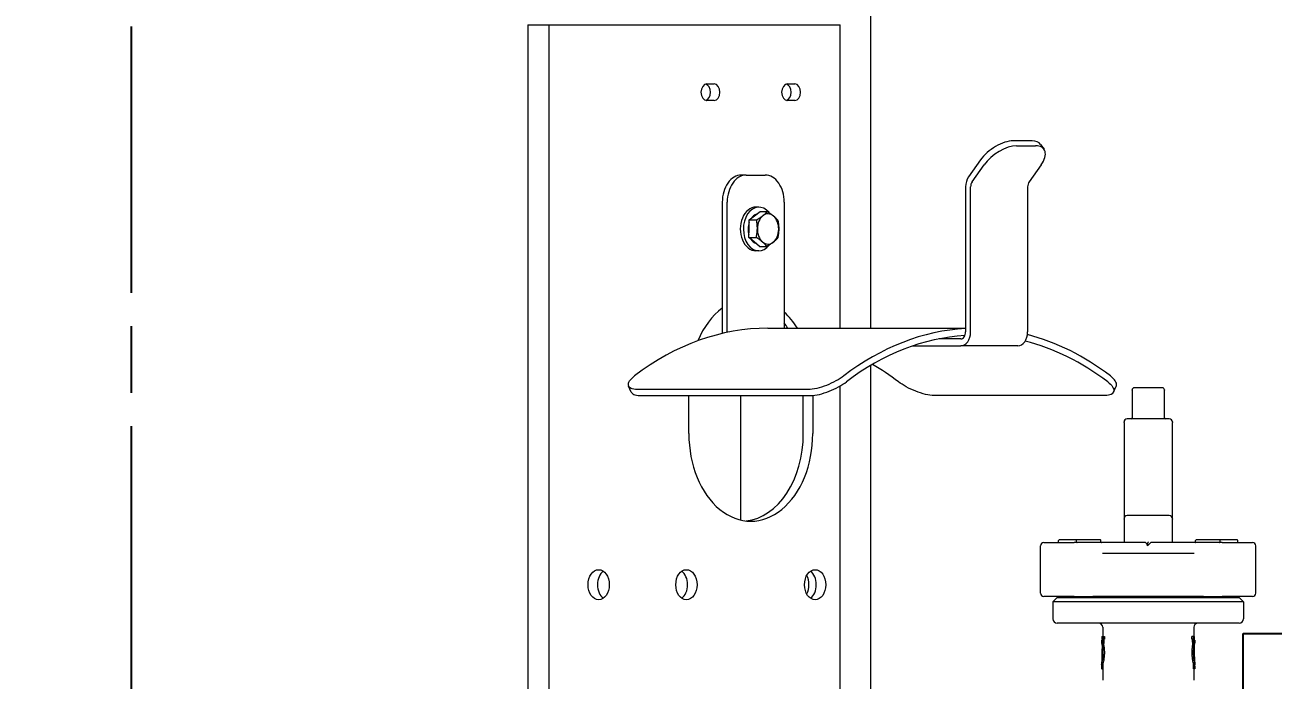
# Model space of a CAD drawing. Header units: inches. Extents: x 14 to 368, y 5 to 236.
# Drawn here: x 278.86 to 302.07, y 47.43 to 59.6 of the extents above; entities that cross this region are included whole.
import ezdxf

# ---------------------------------------------------------------- set-up
doc = ezdxf.new("R2010")
doc.units = ezdxf.units.IN
doc.header["$LTSCALE"] = 11
doc.header["$MEASUREMENT"] = 0
doc.linetypes.add('CHAIN', pattern=[0.7087, 0.4724, -0.0591, 0.1181, -0.0591])
doc.layers.add('Centerline', color=5, linetype='CHAIN', lineweight=25, true_color=0x0000ff)
doc.layers.add('Dimension (ANSI)', color=7, linetype='Continuous', lineweight=25)
doc.layers.add('Visible (ANSI)', color=7, linetype='Continuous', lineweight=50)
doc.styles.add('MEMCOR Medium', font='arial.ttf')
doc.dimstyles.new('Default (ANSI)', dxfattribs={"dimscale": 11, "dimtxt": 0.15, "dimasz": 0.098425, "dimexe": 0.125, "dimexo": 0.0625, "dimgap": 0.031496, "dimtad": 0, "dimtih": 1, "dimtoh": 1, "dimdec": 4, "dimrnd": 1e-08, "dimzin": 3, "dimdsep": 46, "dimlunit": 5, "dimtxsty": 'MEMCOR Medium', "dimcen": 0.09, "dimdle": 0.393701, "dimclrd": 256, "dimclre": 256, "dimclrt": 256, "dimadec": 0, "dimazin": 1, "dimtfac": 0.8, "dimtofl": 0, "dimtmove": 0, "dimatfit": 3, "dimfxl": 1, "dimfrac": 1, "dimtolj": 1, "dimtzin": 4, "dimlwd": -1, "dimlwe": -1, "dimarcsym": 0})

# ---------------------------------------------------------------- blocks, each defined once
blk = doc.blocks.new('*D28')
at = {"layer": 'Defpoints', "color": 0, "transparency": 16777216}
for p in [(228.48, 122.576), (280.341, 122.576), (262.91, 37.946)]:
    blk.add_point(p, dxfattribs=at)
at = {"layer": 'Dimension (ANSI)', "transparency": 16777216}
for p, q in [((279.653, 122.576), (227.105, 122.576)), ((228.48, 121.494), (228.48, 85.897)), ((228.48, 39.028), (228.48, 74.625)), ((262.223, 37.946), (227.105, 37.946))]:
    blk.add_line(p, q, dxfattribs=at)
for points in [[(228.299, 121.494), (228.66, 121.494), (228.48, 122.576)], [(228.299, 39.028), (228.66, 39.028), (228.48, 37.946)]]:
    blk.add_solid(points, dxfattribs=at)
at = {"layer": 'Dimension (ANSI)', "transparency": 16777216, "char_height": 1.65, "attachment_point": 5, "style": 'MEMCOR Medium'}
for s, insert in [('\\A1; \\fArial|b0|i0;\\H1.6500;84{\\H0.8x;\\S5#8;} in', (228.48, 81.958)), ('\\A1;[2149.6 mm]{\\P\\fArial|b0|i0;\\H1.6500;SHIPPING HEIGHT\\P\\fArial|b0|i0;\\H1.6500;REF.}', (228.48, 76.322))]:
    blk.add_mtext(s, dxfattribs=dict(at, insert=insert))
blk = doc.blocks.new('*D32')
at = {"layer": 'Defpoints', "color": 0, "transparency": 16777216}
for p in [(301.509, 42.696), (302.777, 42.696), (296.066, 37.946)]:
    blk.add_point(p, dxfattribs=at)
at = {"layer": 'Dimension (ANSI)', "transparency": 16777216}
for p, q in [((301.509, 42.696), (301.509, 48.29)), ((301.509, 48.29), (302.591, 48.29)), ((302.089, 42.696), (300.134, 42.696)), ((301.509, 39.028), (301.509, 41.613)), ((296.754, 37.946), (302.884, 37.946))]:
    blk.add_line(p, q, dxfattribs=at)
for points in [[(301.328, 41.613), (301.689, 41.613), (301.509, 42.696)], [(301.328, 39.028), (301.689, 39.028), (301.509, 37.946)]]:
    blk.add_solid(points, dxfattribs=at)
at = {"layer": 'Dimension (ANSI)', "transparency": 16777216, "char_height": 1.65, "attachment_point": 5, "style": 'MEMCOR Medium'}
for s, insert in [('\\A1; 4{\\H0.8x;\\S3#4;} in', (308.55, 49.971)), ('\\A1;[120.7 mm]', (308.55, 46.887))]:
    blk.add_mtext(s, dxfattribs=dict(at, insert=insert))

msp = doc.modelspace()

# ---------------------------------------------------------------- linework, layer by layer
at = {"layer": 'Centerline', "linetype": 'CHAIN', "ltscale": 0.952448}
msp.add_line((280.840911, 39.766936), (280.840911, 122.713456), dxfattribs=at)
at = {"layer": 'Visible (ANSI)', "linetype": 'Continuous', "lineweight": 18}
for p, q in [((294.591166, 53.962337), (294.591166, 61.822488)), ((288.213026, 59.59551), (288.599607, 59.59551)), ((288.213026, 59.59551), (288.213026, 46.57051)), ((288.599607, 59.59551), (289.92521, 59.59551)), ((288.599607, 59.59551), (288.599607, 46.57051)), ((289.92521, 59.59551), (290.901017, 59.59551)), ((290.901017, 59.59551), (293.814297, 59.59551)), ((293.814297, 59.59551), (294.016393, 59.59551)), ((294.016393, 53.962337), (294.016393, 59.59551)), ((291.540949, 58.50051), (291.675299, 58.50051)), ((293.040015, 58.50051), (293.174365, 58.50051)), ((291.675299, 58.19051), (291.540949, 58.19051)), ((293.174365, 58.19051), (293.040015, 58.19051)), ((297.586245, 57.442138), (297.232691, 57.442138)), ((297.297691, 57.350215), (297.651245, 57.350215)), ((297.744493, 57.37726), (297.809493, 57.285336)), ((296.629138, 57.088585), (296.405895, 56.772871)), ((296.470895, 56.680947), (296.694138, 56.996661)), ((297.754798, 56.996661), (297.531555, 56.680947)), ((292.272804, 56.80551), (292.18088, 56.80551)), ((292.272804, 56.80551), (292.626358, 56.80551)), ((296.352047, 56.589023), (296.352047, 53.892537)), ((296.443971, 53.892537), (296.443971, 56.589023)), ((297.504631, 56.589023), (297.504631, 53.892537)), ((291.827327, 56.30551), (291.827327, 53.892537)), ((291.919251, 53.892537), (291.919251, 56.30551)), ((292.506149, 56.21151), (292.449581, 56.21151)), ((292.979911, 56.30551), (292.979911, 53.962337)), ((292.325181, 55.811719), (292.327716, 55.973915)), ((292.327716, 55.973915), (292.428308, 56.051908)), ((292.327716, 55.973915), (292.464118, 55.973915)), ((292.428308, 56.051908), (292.528899, 56.129902)), ((292.528899, 56.129902), (292.665301, 56.129902)), ((292.322647, 55.649523), (292.325181, 55.811719)), ((292.322647, 55.649523), (292.459049, 55.649523)), ((292.420704, 55.565321), (292.322647, 55.649523)), ((292.518761, 55.481119), (292.420704, 55.565321)), ((292.518761, 55.481119), (292.655163, 55.481119)), ((292.506149, 55.39951), (292.449581, 55.39951)), ((292.674441, 53.962337), (296.352047, 53.962337)), ((295.369128, 53.632537), (296.260123, 53.632537)), ((296.260123, 53.762537), (295.854362, 53.762537)), ((297.320783, 53.632537), (296.260123, 53.632537)), ((294.591166, 46.57051), (294.591166, 53.273443)), ((290.136036, 52.77513), (290.086926, 52.885043)), ((293.426168, 52.822725), (290.244188, 52.822725)), ((290.293292, 52.712827), (293.475272, 52.712827)), ((291.205073, 52.00551), (291.205073, 52.712827)), ((292.169523, 50.397371), (292.169523, 52.712827)), ((293.333464, 52.00551), (293.333464, 52.712827)), ((293.510241, 52.714037), (293.510241, 52.00551)), ((294.016393, 38.69551), (294.016393, 52.887637)), ((298.944678, 52.712827), (295.762697, 52.712827)), ((299.101933, 52.77513), (299.151043, 52.885043)), ((299.446411, 52.809674), (299.446411, 52.814353)), ((299.446411, 52.809674), (299.446411, 52.299353)), ((300.006411, 52.854353), (299.486411, 52.854353)), ((300.046411, 52.814353), (300.046411, 52.809674)), ((300.046411, 52.299353), (300.046411, 52.809674)), ((299.296411, 52.208958), (299.296411, 52.219353)), ((299.296411, 52.208958), (299.296411, 50.448939)), ((300.136411, 52.279353), (299.356411, 52.279353)), ((300.196411, 52.219353), (300.196411, 52.208958)), ((300.196411, 50.448939), (300.196411, 52.208958)), ((299.296411, 50.448939), (299.296411, 50.419353)), ((299.296411, 50.415742), (299.296411, 50.419353)), ((299.296411, 50.415742), (299.296411, 49.979353)), ((300.136411, 50.479353), (299.356411, 50.479353)), ((300.196411, 50.419353), (300.196411, 50.448939)), ((300.196411, 50.419353), (300.196411, 50.415742)), ((300.196411, 49.979353), (300.196411, 50.415742)), ((297.746411, 49.039353), (297.746411, 49.919353)), ((297.806411, 49.979353), (298.323979, 49.979353)), ((298.079893, 49.989353), (298.079893, 50.019353)), ((298.40389, 50.029353), (298.089893, 50.029353)), ((298.323979, 49.979353), (298.371638, 49.979353)), ((299.695911, 49.979353), (298.371638, 49.979353)), ((298.408543, 50.029353), (298.40389, 50.029353)), ((298.691773, 50.029353), (298.408543, 50.029353)), ((298.41389, 49.989353), (298.41389, 50.019353)), ((298.70712, 50.029353), (298.691773, 50.029353)), ((298.856347, 50.029353), (298.70712, 50.029353)), ((298.866347, 49.989353), (298.866347, 50.019353)), ((299.731717, 49.919353), (299.769185, 49.956821)), ((299.731717, 49.95115), (299.731717, 49.919353)), ((299.769185, 49.956821), (299.786937, 49.974573)), ((301.121184, 49.979353), (299.796911, 49.979353)), ((300.626475, 49.989353), (300.626475, 50.019353)), ((300.785701, 50.029353), (300.636475, 50.029353)), ((300.801048, 50.029353), (300.785701, 50.029353)), ((301.084279, 50.029353), (300.801048, 50.029353)), ((301.078932, 50.019353), (301.078932, 49.989353)), ((301.088932, 50.029353), (301.084279, 50.029353)), ((301.402929, 50.029353), (301.088932, 50.029353)), ((301.121184, 49.979353), (301.168842, 49.979353)), ((301.168842, 49.979353), (301.686411, 49.979353)), ((301.412929, 49.989353), (301.412929, 50.019353)), ((301.746411, 49.039353), (301.746411, 49.919353)), ((298.895235, 49.779353), (300.597586, 49.779353)), ((298.323979, 48.979353), (297.806411, 48.979353)), ((298.371638, 48.979353), (298.323979, 48.979353)), ((298.371638, 48.979353), (298.716605, 48.979353)), ((300.776217, 48.979353), (298.716605, 48.979353)), ((299.529875, 48.955353), (299.529875, 48.979353)), ((299.595251, 48.955353), (299.595251, 48.979353)), ((299.897571, 48.955353), (299.897571, 48.979353)), ((299.962946, 48.955353), (299.962946, 48.979353)), ((300.776217, 48.979353), (301.121184, 48.979353)), ((301.168842, 48.979353), (301.121184, 48.979353)), ((301.686411, 48.979353), (301.168842, 48.979353)), ((298.053651, 48.955353), (297.974911, 48.876613)), ((301.517911, 48.876613), (297.974911, 48.876613)), ((297.974911, 48.876613), (297.974911, 48.561652)), ((298.053651, 48.955353), (301.439171, 48.955353)), ((301.439171, 48.955353), (301.517911, 48.876613)), ((301.517911, 48.876613), (301.517911, 48.561652)), ((301.439171, 48.482912), (298.053651, 48.482912)), ((298.899954, 48.404172), (298.899954, 48.232518)), ((300.592868, 48.404172), (300.592868, 48.232518)), ((298.879875, 48.163227), (298.879875, 48.115983)), ((298.879875, 48.163227), (298.891609, 48.163227)), ((298.886179, 48.232518), (298.886179, 48.18488)), ((298.886179, 48.232518), (298.913254, 48.232518)), ((298.892434, 48.18488), (298.886179, 48.18488)), ((298.897302, 48.083179), (298.917803, 48.083179)), ((298.913254, 48.18488), (298.902293, 48.18488)), ((298.913254, 48.18488), (298.913254, 48.232518)), ((298.913254, 48.232518), (298.934158, 48.232518)), ((298.913254, 48.18488), (298.934158, 48.18488)), ((298.934158, 48.232518), (298.934158, 48.18488)), ((300.579567, 48.232518), (300.558664, 48.232518)), ((300.558664, 48.18488), (300.558664, 48.232518)), ((300.579567, 48.18488), (300.558664, 48.18488)), ((300.575019, 48.083179), (300.59552, 48.083179)), ((300.579567, 48.232518), (300.606643, 48.232518)), ((300.579567, 48.232518), (300.579567, 48.18488)), ((300.590529, 48.18488), (300.579567, 48.18488)), ((300.606643, 48.18488), (300.600387, 48.18488)), ((300.612946, 48.163227), (300.601213, 48.163227)), ((300.606643, 48.18488), (300.606643, 48.232518)), ((300.612946, 48.163227), (300.612946, 48.115983)), ((298.879875, 47.756928), (298.879875, 47.709683)), ((298.879875, 47.709683), (298.880795, 47.709683)), ((298.879875, 47.679762), (298.88051, 47.679762)), ((298.879875, 47.679762), (298.879875, 47.632124)), ((298.88281, 47.632124), (298.879875, 47.632124)), ((298.88281, 47.632124), (298.902959, 47.632124)), ((298.905107, 47.729748), (298.884909, 47.729748)), ((298.899954, 47.632124), (298.899954, 47.425194)), ((300.607913, 47.729748), (300.587714, 47.729748)), ((300.610011, 47.632124), (300.589863, 47.632124)), ((300.592868, 47.632124), (300.592868, 47.425194)), ((300.612946, 47.632124), (300.610011, 47.632124)), ((300.612946, 47.709683), (300.612027, 47.709683)), ((300.612311, 47.679762), (300.612946, 47.679762)), ((300.612946, 47.756928), (300.612946, 47.709683)), ((300.612946, 47.679762), (300.612946, 47.632124))]:
    msp.add_line(p, q, dxfattribs=at)
for centre, radius, start, end in [((299.486411, 52.814353), 0.04, 90, 180), ((300.006411, 52.814353), 0.04, 0, 90), ((299.356411, 52.219353), 0.06, 90, 180), ((299.426411, 52.299353), 0.02, 270, 0), ((300.066411, 52.299353), 0.02, 180, 270), ((300.136411, 52.219353), 0.06, 0, 90), ((299.356411, 50.419353), 0.06, 90, 180), ((300.136411, 50.419353), 0.06, 0, 90), ((297.806411, 49.919353), 0.06, 90, 180), ((298.069893, 49.989353), 0.01, 270, 0), ((298.089893, 50.019353), 0.01, 90, 180), ((298.40389, 50.019353), 0.01, 0, 90), ((298.42389, 49.989353), 0.01, 180, 270), ((298.856347, 50.019353), 0.01, 0, 90), ((298.876347, 49.989353), 0.01, 180, 270), ((300.616475, 49.989353), 0.01, 270, 0), ((300.636475, 50.019353), 0.01, 90, 180), ((301.068932, 49.989353), 0.01, 270, 0), ((301.088932, 50.019353), 0.01, 90, 180), ((301.402929, 50.019353), 0.01, 0, 90), ((301.422929, 49.989353), 0.01, 180, 270), ((301.686411, 49.919353), 0.06, 0, 90), ((297.806411, 49.039353), 0.06, 180, 270), ((301.686411, 49.039353), 0.06, 270, 0), ((298.053651, 48.561652), 0.07874, 180, 270), ((301.439171, 48.561652), 0.07874, 270, 0), ((298.821214, 48.404172), 0.07874, 0, 90), ((300.671608, 48.404172), 0.07874, 90, 180)]:
    msp.add_arc(centre, radius, start, end, dxfattribs=at)
for centre, major_axis, ratio, start_param, end_param in [((291.540949, 58.34551), (0, -0.155), 0.707106781, 3.141592654, 6.283185307), ((291.498522, 58.34551), (0, -0.155), 0.707106781, 0.194777643, 2.946815011), ((291.675299, 58.34551), (0, 0.155), 0.707106781, 3.141592654, 6.283185307), ((293.040015, 58.34551), (0, -0.155), 0.707106781, 3.141592654, 6.283185307), ((292.997589, 58.34551), (0, -0.155), 0.707106781, 0.194777643, 2.946815011), ((293.174365, 58.34551), (0, 0.155), 0.707106781, 3.141592654, 6.283185307), ((296.982691, 57.088585), (-0.408248, -0.288675), 0.5, 3.757072362, 5.327868689), ((297.047691, 56.996661), (0.408248, 0.288675), 0.5, 0.615479709, 2.186276035), ((297.336245, 57.088585), (0.408248, 0.288675), 0.5, 0, 0.615479709), ((297.401245, 56.996661), (0.408248, 0.288675), 0.5, 5.327868689, 6.898665016), ((292.18088, 56.30551), (0, 0.5), 0.707106781, 0, 1.570796327), ((292.272804, 56.30551), (0, 0.5), 0.707106781, 0, 1.570796327), ((292.626358, 56.30551), (0, 0.5), 0.707106781, 4.71238898, 6.283185307), ((296.535895, 56.589023), (0, 0.26), 0.707106781, 0.785398163, 1.570796327), ((296.535895, 56.589023), (0, -0.13), 0.707106781, 3.926990817, 4.71238898), ((297.596555, 56.589023), (0, 0.13), 0.707106781, 0.785398163, 1.570796327), ((292.449581, 55.80551), (0, 0.406), 0.707106781, 0, 3.141592654), ((292.506149, 55.80551), (0, 0.406), 0.707106781, 5.557810096, 10.181241037), ((292.506149, 55.80551), (0, 0.281), 0.707106781, 1.12370269, 1.97369781), ((292.506149, 55.80551), (0, 0.281), 0.707106781, 0.20795187, 0.795053528), ((292.677979, 55.80551), (0, -0.281), 0.707106781, 3.643095353, 4.690292904), ((292.677979, 55.80551), (0, 0.281), 0.707106781, 5.737490455, 6.784688006), ((292.677979, 55.80551), (0, 0.281), 0.707106781, 4.690292904, 5.737490455), ((292.677979, 55.80551), (0, -0.281), 0.707106781, 4.690292904, 5.737490455), ((292.677979, 55.80551), (0, 0.281), 0.707106781, 3.643095353, 4.690292904), ((292.506149, 55.80551), (0, -0.281), 0.707106781, 5.432391625, 6.042589285), ((292.677979, 55.80551), (0, -0.281), 0.707106781, 5.737490455, 6.784688006), ((292.357657, 52.88551), (0, 1.63), 0.707106781, 0.478133391, 1.027544644), ((292.357657, 52.88551), (0, -1.63), 0.707106781, 2.292453684, 2.571301319), ((292.674441, 46.592337), (0, 7.37), 0.707106781, 0, 0.495641156), ((292.011175, 53.892537), (0, 0.26), 0.707106781, 1.570796327, 1.678587128), ((292.011175, 53.892537), (0, -0.13), 0.707106781, 4.71238898, 4.773640923), ((292.18088, 52.88551), (0, 1.63), 0.707106781, 5.434046338, 5.517194327), ((296.563528, 46.592337), (0, 7.37), 0.707106781, 0.040591826, 0.495641156), ((296.260123, 53.892537), (0, -0.26), 0.707106781, 0, 1.570796327), ((296.260123, 53.892537), (0, -0.13), 0.707106781, 0, 1.570796327), ((297.320783, 53.892537), (0, -0.26), 0.707106781, 0, 1.570796327), ((296.563528, 46.592337), (0, 7.37), 0.707106781, 5.787544151, 6.102284895), ((296.563528, 46.592337), (0, 7.24), 0.707106781, 0.04390663, 0.494420124), ((296.563528, 46.592337), (0, 7.24), 0.707106781, 5.788765184, 6.107405226), ((292.674441, 46.592337), (0, 7.24), 0.707106781, 5.788765184, 5.893568191), ((292.357657, 52.00551), (0, -1.63), 0.707106781, 4.71238898, 7.853981634), ((292.18088, 52.00551), (0, -1.63), 0.707106781, 0.076762481, 1.570796327), ((299.695911, 49.919353), (0, -0.06), 0.425, 2.540898119, 3.141592654), ((299.796911, 49.919353), (0, 0.06), 0.425, 0, 0.401870647), ((289.706007, 49.19551), (0, -0.28), 0.707106781, 3.604362771, 5.820415189), ((290.984456, 49.19551), (0, 0.28), 0.707106781, 3.604362771, 5.820415189), ((293.377305, 49.19551), (0, 0.28), 0.707106781, 3.604362771, 5.820415189), ((293.24154, 49.19551), (0, -0.28), 0.707106781, 0.909644844, 2.23194781), ((299.746411, 47.532606), (0, 3.845121), 0.225359733, 1.430799295, 1.510394653), ((299.746411, 47.532606), (0, 3.845121), 0.225359733, 1.400335254, 1.417300961), ((299.746411, 47.31592), (0, 3.845121), 0.225359733, 1.342836617, 1.369906926), ((299.746411, 47.31592), (0, 3.756025), 0.225359733, 1.33733, 1.36507409), ((299.746411, 47.31592), (0, 3.756025), 0.225359733, 4.918111217, 4.945855307), ((299.746411, 47.31592), (0, -3.845121), 0.225359733, 1.771685728, 1.798756037), ((299.746411, 47.532606), (0, -3.845121), 0.225359733, 1.724291693, 1.7412574), ((299.746411, 47.532606), (0, -3.845121), 0.225359733, 1.631198, 1.710793359), ((299.746411, 47.31592), (0, 3.845121), 0.225359733, 1.386565522, 1.446501769), ((299.746411, 47.31592), (0, -3.845121), 0.225359733, 1.695090884, 1.755027131), ((299.746411, 47.532606), (0, 3.845121), 0.225359733, 1.523767194, 1.532516208), ((299.746411, 47.31592), (0, 3.845121), 0.225359733, 1.462963219, 1.488468008), ((299.746411, 47.31592), (0, 3.756025), 0.225359733, 1.460394997, 1.48651052), ((299.746411, 47.31592), (0, 3.756025), 0.225359733, 4.796674787, 4.82279031), ((299.746411, 47.31592), (0, -3.845121), 0.225359733, 1.653124646, 1.678629434), ((299.746411, 47.532606), (0, -3.845121), 0.225359733, 1.609076446, 1.617825459)]:
    msp.add_ellipse(centre, major_axis=major_axis, ratio=ratio, start_param=start_param, end_param=end_param, dxfattribs=at)
for centre, major_axis in [((289.52923, 49.19551), (0, 0.28)), ((291.161232, 49.19551), (0, -0.28)), ((293.554082, 49.19551), (0, -0.28))]:
    msp.add_ellipse(centre, major_axis=major_axis, ratio=0.707106781, dxfattribs=at)
for points in [[(292.464118, 55.973915), (292.535772, 56.015711), (292.582457, 56.051908)], [(292.479331, 55.811719), (292.480507, 55.886994), (292.464118, 55.973915)], [(292.582457, 56.051908), (292.629142, 56.088105), (292.665301, 56.129902)], [(292.665301, 56.129902), (292.735597, 56.084778), (292.781105, 56.0457)], [(292.781105, 56.0457), (292.826614, 56.006621), (292.861415, 55.961498)], [(292.861415, 55.961498), (292.877804, 55.874577), (292.876628, 55.799302)], [(292.459049, 55.649523), (292.478154, 55.736443), (292.479331, 55.811719)], [(292.876628, 55.799302), (292.875451, 55.724026), (292.856346, 55.637106)], [(292.574853, 55.565321), (292.529345, 55.604399), (292.459049, 55.649523)], [(292.655163, 55.481119), (292.620361, 55.526242), (292.574853, 55.565321)], [(292.773502, 55.559112), (292.726817, 55.522915), (292.655163, 55.481119)], [(292.856346, 55.637106), (292.820186, 55.595309), (292.773502, 55.559112)]]:
    msp.add_rational_spline(points, [1, 1.0379548493, 1], degree=2, dxfattribs=at)
for points, knots in [([(290.244188, 52.822725), (290.199793, 52.822725), (290.159928, 52.829456), (290.103422, 52.856492), (290.086799, 52.876758), (290.077754, 52.922712), (290.084758, 52.951461), (290.124295, 53.012911), (290.156843, 53.045573), (290.195932, 53.07546)], [7.665695365, 7.665695365, 7.665695365, 7.665695365, 8.144102187, 8.144102187, 8.622509008, 8.622509008, 9.101363421, 9.101363421, 9.580217834, 9.580217834, 9.580217834, 9.580217834]), ([(294.085019, 53.07546), (294.045931, 53.045573), (293.995681, 53.012911), (293.884009, 52.951461), (293.82257, 52.922712), (293.706002, 52.876758), (293.643115, 52.856492), (293.525404, 52.829456), (293.470563, 52.822725), (293.426168, 52.822725)], [5.751172896, 5.751172896, 5.751172896, 5.751172896, 6.230027309, 6.230027309, 6.708881722, 6.708881722, 7.187288544, 7.187288544, 7.665695365, 7.665695365, 7.665695365, 7.665695365]), ([(293.475272, 52.712827), (293.519666, 52.712827), (293.574507, 52.719559), (293.69222, 52.74659), (293.75511, 52.766851), (293.871691, 52.812779), (293.933142, 52.841505), (294.044849, 52.902877), (294.095123, 52.935483), (294.134239, 52.965303)], [7.666112893, 7.666112893, 7.666112893, 7.666112893, 8.144520248, 8.144520248, 8.622927603, 8.622927603, 9.101798808, 9.101798808, 9.580670014, 9.580670014, 9.580670014, 9.580670014]), ([(295.762697, 52.712827), (295.718303, 52.712827), (295.663462, 52.719559), (295.545749, 52.74659), (295.482859, 52.766851), (295.366278, 52.812779), (295.304827, 52.841505), (295.19312, 52.902877), (295.142846, 52.935483), (295.10373, 52.965303)], [3.833056446, 3.833056446, 3.833056446, 3.833056446, 4.311463801, 4.311463801, 4.789871156, 4.789871156, 5.268742362, 5.268742362, 5.747613568, 5.747613568, 5.747613568, 5.747613568]), ([(298.992818, 52.965303), (299.031933, 52.935483), (299.064507, 52.902877), (299.104081, 52.841505), (299.111096, 52.812779), (299.102063, 52.766851), (299.085442, 52.74659), (299.028937, 52.719559), (298.989072, 52.712827), (298.944678, 52.712827)], [1.918499325, 1.918499325, 1.918499325, 1.918499325, 2.397370531, 2.397370531, 2.876241737, 2.876241737, 3.354649092, 3.354649092, 3.833056446, 3.833056446, 3.833056446, 3.833056446]), ([(299.150985, 52.885067), (299.15313, 52.889795), (299.154701, 52.894695), (299.160215, 52.922712), (299.153211, 52.951461), (299.113674, 53.012911), (299.081126, 53.045573), (299.042037, 53.07546)], [4.684895436, 4.684895436, 4.684895436, 4.684895436, 4.789661326, 4.789661326, 5.268515739, 5.268515739, 5.747370152, 5.747370152, 5.747370152, 5.747370152]), ([(290.136095, 52.775154), (290.143744, 52.7583), (290.158714, 52.74363), (290.209032, 52.719559), (290.248897, 52.712827), (290.293292, 52.712827)], [6.8140647446, 6.8140647446, 6.8140647446, 6.8140647446, 7.187705886, 7.187705886, 7.6661132409, 7.6661132409, 7.6661132409, 7.6661132409]), ([(299.720233, 49.952854), (299.719546, 49.95403), (299.718867, 49.955165), (299.715498, 49.960711), (299.712574, 49.965237), (299.710324, 49.968849)], [0.0923027288, 0.0923027288, 0.0923027288, 0.0923027288, 0.10395135135, 0.10395135135, 0.15173708354, 0.15173708354, 0.15173708354, 0.15173708354]), ([(299.731717, 49.919353), (299.731717, 49.926174), (299.729857, 49.933021), (299.725112, 49.944201), (299.722613, 49.948781), (299.720233, 49.952854)], [0, 0, 0, 0, 0.05197567568, 0.05197567568, 0.0923027288, 0.0923027288, 0.0923027288, 0.0923027288]), ([(299.74002, 49.983011), (299.737819, 49.978235), (299.736263, 49.973419), (299.734566, 49.967397), (299.733949, 49.964907), (299.732856, 49.959816), (299.732381, 49.957234), (299.731982, 49.954631)], [0, 0, 0, 0, 0.0554026382, 0.0554026382, 0.091701074, 0.091701074, 0.1274278989, 0.1274278989, 0.1274278989, 0.1274278989]), ([(299.744204, 49.992597), (299.74419, 49.992559), (299.744177, 49.992522), (299.743562, 49.990811), (299.742275, 49.987905), (299.74002, 49.983011)], [-0.00064885071, -0.00064885071, -0.00064885071, -0.00064885071, 0, 0, 0.02871512002, 0.02871512002, 0.02871512002, 0.02871512002]), ([(298.890063, 48.1205), (298.887907, 48.130535), (298.885884, 48.139165), (298.881434, 48.157481), (298.879875, 48.163227), (298.879875, 48.163227)], [0.5277690587, 0.5277690587, 0.5277690587, 0.5277690587, 0.6542284421, 0.6542284421, 0.8722800368, 0.8722800368, 0.8722800368, 0.8722800368]), ([(298.879875, 48.115983), (298.879875, 48.115983), (298.88085, 48.11145), (298.884155, 48.094232), (298.886266, 48.082651), (298.888353, 48.069155)], [2.067686143, 2.067686143, 2.067686143, 2.067686143, 2.2399877468, 2.2399877468, 2.3911691605, 2.3911691605, 2.3911691605, 2.3911691605]), ([(298.884909, 47.729748), (298.887664, 47.741232), (298.89135, 47.757563), (298.898619, 47.796164), (298.902678, 47.821574), (298.908452, 47.877403), (298.910075, 47.907835), (298.910075, 47.936455), (298.910075, 47.965076), (298.908452, 47.995507), (298.903298, 48.045338), (298.900312, 48.065758), (298.897302, 48.083179)], [-0.637731409, -0.637731409, -0.637731409, -0.637731409, -0.436176847, -0.436176847, -0.218088424, -0.218088424, 0, 0, 0, 0.218088424, 0.218088424, 0.389309573, 0.389309573, 0.389309573, 0.389309573]), ([(298.917803, 48.083179), (298.920887, 48.065762), (298.923948, 48.045345), (298.929232, 47.995518), (298.930897, 47.965083), (298.930897, 47.936455), (298.930897, 47.907827), (298.929232, 47.877393), (298.923311, 47.821566), (298.919151, 47.796161), (298.911705, 47.757565), (298.907929, 47.741233), (298.905107, 47.729748)], [-0.389402906, -0.389402906, -0.389402906, -0.389402906, -0.218144971, -0.218144971, 0, 0, 0, 0.218144971, 0.218144971, 0.436289943, 0.436289943, 0.637916547, 0.637916547, 0.637916547, 0.637916547]), ([(300.587714, 47.729748), (300.584892, 47.741233), (300.581117, 47.757565), (300.573671, 47.796161), (300.56951, 47.821566), (300.56359, 47.877393), (300.561925, 47.907827), (300.561925, 47.965083), (300.56359, 47.995518), (300.568874, 48.045345), (300.571935, 48.065762), (300.575019, 48.083179)], [1.10708086, 1.10708086, 1.10708086, 1.10708086, 1.308707464, 1.308707464, 1.526852435, 1.526852435, 1.744997407, 1.744997407, 1.963142378, 1.963142378, 2.134400313, 2.134400313, 2.134400313, 2.134400313]), ([(300.59552, 48.083179), (300.59251, 48.065758), (300.589523, 48.045338), (300.584369, 47.995507), (300.582747, 47.965076), (300.582747, 47.907835), (300.584369, 47.877403), (300.590144, 47.821574), (300.594203, 47.796164), (300.601472, 47.757563), (300.605158, 47.741232), (300.607913, 47.729748)], [1.355250501, 1.355250501, 1.355250501, 1.355250501, 1.52647165, 1.52647165, 1.744560074, 1.744560074, 1.962648497, 1.962648497, 2.180736921, 2.180736921, 2.382291483, 2.382291483, 2.382291483, 2.382291483]), ([(300.612946, 48.163227), (300.612946, 48.163227), (300.611387, 48.157481), (300.606938, 48.139165), (300.604915, 48.130535), (300.602758, 48.1205)], [0.8722800368, 0.8722800368, 0.8722800368, 0.8722800368, 1.0903316315, 1.0903316315, 1.216791015, 1.216791015, 1.216791015, 1.216791015]), ([(300.604468, 48.069155), (300.606555, 48.082651), (300.608666, 48.094232), (300.611972, 48.11145), (300.612946, 48.115983), (300.612946, 48.115983)], [1.7442031255, 1.7442031255, 1.7442031255, 1.7442031255, 1.8953845391, 1.8953845391, 2.067686143, 2.067686143, 2.067686143, 2.067686143]), ([(298.894539, 48.020309), (298.895021, 48.015412), (298.895475, 48.01038), (298.897678, 47.983142), (298.898676, 47.959068), (298.898676, 47.936455), (298.898676, 47.913842), (298.897678, 47.889768), (298.894102, 47.845556), (298.89158, 47.825413), (298.888342, 47.803552), (298.887438, 47.797863), (298.88656, 47.792618)], [-0.2123135742, -0.2123135742, -0.2123135742, -0.2123135742, -0.1723127533, -0.1723127533, 0, 0, 0, 0.1723127533, 0.1723127533, 0.3446255066, 0.3446255066, 0.409186376, 0.409186376, 0.409186376, 0.409186376]), ([(300.606261, 47.792618), (300.605384, 47.797863), (300.60448, 47.803552), (300.601242, 47.825413), (300.59872, 47.845556), (300.595144, 47.889768), (300.594145, 47.913842), (300.594145, 47.959068), (300.595144, 47.983142), (300.597347, 48.01038), (300.5978, 48.015412), (300.598282, 48.020309)], [0.9692710526, 0.9692710526, 0.9692710526, 0.9692710526, 1.033831922, 1.033831922, 1.2061446753, 1.2061446753, 1.3784574287, 1.3784574287, 1.550770182, 1.550770182, 1.5907710028, 1.5907710028, 1.5907710028, 1.5907710028])]:
    msp.add_open_spline(points, degree=3, knots=knots, dxfattribs=at)
for points in [[(299.731717, 49.95115), (299.731717, 49.952325), (299.731806, 49.953486), (299.731982, 49.954631)], [(298.881456, 47.764717), (298.880411, 47.759457), (298.879875, 47.756928), (298.879875, 47.756928)], [(298.879875, 47.709683), (298.879875, 47.709683), (298.88019, 47.710875), (298.880833, 47.713373)], [(300.612946, 47.756928), (300.612946, 47.756928), (300.61241, 47.759457), (300.611366, 47.764717)], [(300.611988, 47.713373), (300.612632, 47.710875), (300.612946, 47.709683), (300.612946, 47.709683)]]:
    msp.add_open_spline(points, degree=3, dxfattribs=at)

# ---------------------------------------------------------------- dimensions: what is measured, and where the dimension line sits
at = {"layer": 'Dimension (ANSI)'}
for base, p1, p2, angle, text, override, picture, middle in [((228.479769, 122.57631), (262.910254, 37.94551), (280.340911, 122.57631), 90, ' \\fArial|b0|i0;\\H1.6500;<> in\\X[2149.6 mm]{\\P\\fArial|b0|i0;\\H1.6500;SHIPPING HEIGHT\\P\\fArial|b0|i0;\\H1.6500;REF.}', {"dimgap": 0.031496, "dimdec": 4, "dimpost": '', "dimtol": 0, "dimlim": 0, "dimtp": 0, "dimtm": 0, "dimtdec": 2, "dimatfit": 1}, '*D28', (228.479769, 80.26091)), ((301.508621, 42.69551), (296.066432, 37.94551), (302.776911, 42.69551), 270, ' <> in\\X[120.7 mm]', {"dimgap": 0.031496, "dimdec": 4, "dimpost": '', "dimtol": 0, "dimlim": 0, "dimtp": 0, "dimtm": 0, "dimtdec": 2, "dimatfit": 2}, '*D32', (308.549556, 48.290443))]:
    dim = msp.add_linear_dim(base=base, p1=p1, p2=p2, angle=angle, text=text, dimstyle='Default (ANSI)', override=override, dxfattribs=at)
    dim.commit()
    dim.dimension.update_dxf_attribs({"geometry": picture, "text_midpoint": middle, "dimtype": 160})

doc.saveas('drawing.dxf')
